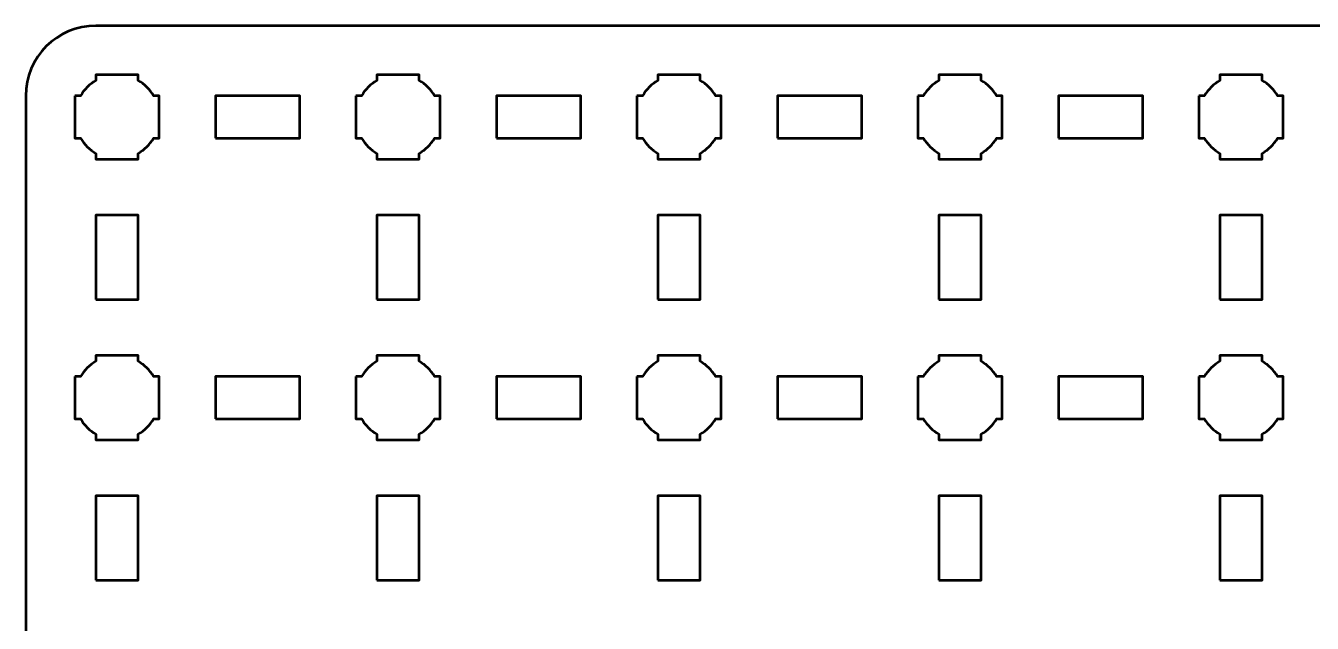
# Model space of a CAD drawing. Header units: centimetres. Extents: x -20.1 to -0.8, y -19.5 to -10.2.
# Drawn here: x -20.15 to -10.99, y -14.46 to -10.2 of the extents above; entities that cross this region are included whole.
import ezdxf

# ---------------------------------------------------------------- set-up
doc = ezdxf.new("R2010")
doc.units = ezdxf.units.CM
doc.header["$MEASUREMENT"] = 0
doc.layers.add('Layer 1', color=7, linetype='Continuous')

msp = doc.modelspace()

# ---------------------------------------------------------------- linework, layer by layer
at = {"layer": 'Layer 1', "lineweight": 53}
for points in [[(-18.8, -11), (-18.2, -11), (-18.2, -10.7), (-18.8, -10.7), (-18.8, -11)], [(-16.8, -11), (-16.2, -11), (-16.2, -10.7), (-16.8, -10.7), (-16.8, -11)], [(-14.8, -11), (-14.2, -11), (-14.2, -10.7), (-14.8, -10.7), (-14.8, -11)], [(-12.8, -11), (-12.2, -11), (-12.2, -10.7), (-12.8, -10.7), (-12.8, -11)], [(-19.65, -12.15), (-19.35, -12.15), (-19.35, -11.55), (-19.65, -11.55), (-19.65, -12.15)], [(-17.65, -12.15), (-17.35, -12.15), (-17.35, -11.55), (-17.65, -11.55), (-17.65, -12.15)], [(-15.65, -12.15), (-15.35, -12.15), (-15.35, -11.55), (-15.65, -11.55), (-15.65, -12.15)], [(-13.65, -12.15), (-13.35, -12.15), (-13.35, -11.55), (-13.65, -11.55), (-13.65, -12.15)], [(-11.65, -12.15), (-11.35, -12.15), (-11.35, -11.55), (-11.65, -11.55), (-11.65, -12.15)], [(-18.8, -13), (-18.2, -13), (-18.2, -12.7), (-18.8, -12.7), (-18.8, -13)], [(-16.8, -13), (-16.2, -13), (-16.2, -12.7), (-16.8, -12.7), (-16.8, -13)], [(-14.8, -13), (-14.2, -13), (-14.2, -12.7), (-14.8, -12.7), (-14.8, -13)], [(-12.8, -13), (-12.2, -13), (-12.2, -12.7), (-12.8, -12.7), (-12.8, -13)], [(-19.65, -14.15), (-19.35, -14.15), (-19.35, -13.55), (-19.65, -13.55), (-19.65, -14.15)], [(-17.65, -14.15), (-17.35, -14.15), (-17.35, -13.55), (-17.65, -13.55), (-17.65, -14.15)], [(-15.65, -14.15), (-15.35, -14.15), (-15.35, -13.55), (-15.65, -13.55), (-15.65, -14.15)], [(-13.65, -14.15), (-13.35, -14.15), (-13.35, -13.55), (-13.65, -13.55), (-13.65, -14.15)], [(-11.65, -14.15), (-11.35, -14.15), (-11.35, -13.55), (-11.65, -13.55), (-11.65, -14.15)]]:
    msp.add_lwpolyline(points, close=True, dxfattribs=at)
for points, knots in [([(-20.15, -19), (-20.15, -19), (-20.15, -10.7), (-20.15, -10.7), (-20.15, -10.7), (-20.15, -10.42391), (-19.92609, -10.2), (-19.65, -10.2), (-19.65, -10.2), (-19.65, -10.2), (-1.35, -10.2), (-1.35, -10.2), (-1.35, -10.2), (-1.07391, -10.2), (-0.85, -10.42391), (-0.85, -10.7), (-0.85, -10.7), (-0.85, -10.7), (-0.85, -19), (-0.85, -19), (-0.85, -19), (-0.85, -19.27609), (-1.07391, -19.5), (-1.35, -19.5), (-1.35, -19.5), (-1.35, -19.5), (-19.65, -19.5), (-19.65, -19.5), (-19.65, -19.5), (-19.92609, -19.5), (-20.15, -19.27609), (-20.15, -19)], [0, 0, 0, 0, 0.125, 0.125, 0.125, 0.125, 0.25, 0.25, 0.25, 0.25, 0.375, 0.375, 0.375, 0.375, 0.5, 0.5, 0.5, 0.5, 0.625, 0.625, 0.625, 0.625, 0.75, 0.75, 0.75, 0.75, 0.875, 0.875, 0.875, 0.875, 1, 1, 1, 1]), ([(-19.8, -10.7), (-19.8, -10.7), (-19.75985, -10.7), (-19.75985, -10.7), (-19.75985, -10.7), (-19.7335, -10.65447), (-19.69553, -10.6165), (-19.65, -10.59015), (-19.65, -10.59015), (-19.65, -10.59015), (-19.65, -10.55), (-19.65, -10.55), (-19.65, -10.55), (-19.65, -10.55), (-19.5, -10.55), (-19.5, -10.55), (-19.5, -10.55), (-19.5, -10.55), (-19.35, -10.55), (-19.35, -10.55), (-19.35, -10.55), (-19.35, -10.55), (-19.35, -10.59015), (-19.35, -10.59015), (-19.35, -10.59015), (-19.30447, -10.6165), (-19.2665, -10.65447), (-19.24015, -10.7), (-19.24015, -10.7), (-19.24015, -10.7), (-19.2, -10.7), (-19.2, -10.7), (-19.2, -10.7), (-19.2, -10.7), (-19.2, -10.85), (-19.2, -10.85), (-19.2, -10.85), (-19.2, -10.85), (-19.2, -11), (-19.2, -11), (-19.2, -11), (-19.2, -11), (-19.24015, -11), (-19.24015, -11), (-19.24015, -11), (-19.2665, -11.04553), (-19.30447, -11.0835), (-19.35, -11.10985), (-19.35, -11.10985), (-19.35, -11.10985), (-19.35, -11.15), (-19.35, -11.15), (-19.35, -11.15), (-19.35, -11.15), (-19.5, -11.15), (-19.5, -11.15), (-19.5, -11.15), (-19.5, -11.15), (-19.65, -11.15), (-19.65, -11.15), (-19.65, -11.15), (-19.65, -11.15), (-19.65, -11.10985), (-19.65, -11.10985), (-19.65, -11.10985), (-19.69553, -11.0835), (-19.7335, -11.04553), (-19.75985, -11), (-19.75985, -11), (-19.75985, -11), (-19.8, -11), (-19.8, -11), (-19.8, -11), (-19.8, -11), (-19.8, -10.85), (-19.8, -10.85), (-19.8, -10.85), (-19.8, -10.85), (-19.8, -10.7), (-19.8, -10.7)], [0, 0, 0, 0, 0.05, 0.05, 0.05, 0.05, 0.1, 0.1, 0.1, 0.1, 0.15, 0.15, 0.15, 0.15, 0.2, 0.2, 0.2, 0.2, 0.25, 0.25, 0.25, 0.25, 0.3, 0.3, 0.3, 0.3, 0.35, 0.35, 0.35, 0.35, 0.4, 0.4, 0.4, 0.4, 0.45, 0.45, 0.45, 0.45, 0.5, 0.5, 0.5, 0.5, 0.55, 0.55, 0.55, 0.55, 0.6, 0.6, 0.6, 0.6, 0.65, 0.65, 0.65, 0.65, 0.7, 0.7, 0.7, 0.7, 0.75, 0.75, 0.75, 0.75, 0.8, 0.8, 0.8, 0.8, 0.85, 0.85, 0.85, 0.85, 0.9, 0.9, 0.9, 0.9, 0.95, 0.95, 0.95, 0.95, 1, 1, 1, 1]), ([(-17.8, -10.7), (-17.8, -10.7), (-17.75985, -10.7), (-17.75985, -10.7), (-17.75985, -10.7), (-17.7335, -10.65447), (-17.69553, -10.6165), (-17.65, -10.59015), (-17.65, -10.59015), (-17.65, -10.59015), (-17.65, -10.55), (-17.65, -10.55), (-17.65, -10.55), (-17.65, -10.55), (-17.5, -10.55), (-17.5, -10.55), (-17.5, -10.55), (-17.5, -10.55), (-17.35, -10.55), (-17.35, -10.55), (-17.35, -10.55), (-17.35, -10.55), (-17.35, -10.59015), (-17.35, -10.59015), (-17.35, -10.59015), (-17.30447, -10.6165), (-17.2665, -10.65447), (-17.24015, -10.7), (-17.24015, -10.7), (-17.24015, -10.7), (-17.2, -10.7), (-17.2, -10.7), (-17.2, -10.7), (-17.2, -10.7), (-17.2, -10.85), (-17.2, -10.85), (-17.2, -10.85), (-17.2, -10.85), (-17.2, -11), (-17.2, -11), (-17.2, -11), (-17.2, -11), (-17.24015, -11), (-17.24015, -11), (-17.24015, -11), (-17.2665, -11.04553), (-17.30447, -11.0835), (-17.35, -11.10985), (-17.35, -11.10985), (-17.35, -11.10985), (-17.35, -11.15), (-17.35, -11.15), (-17.35, -11.15), (-17.35, -11.15), (-17.5, -11.15), (-17.5, -11.15), (-17.5, -11.15), (-17.5, -11.15), (-17.65, -11.15), (-17.65, -11.15), (-17.65, -11.15), (-17.65, -11.15), (-17.65, -11.10985), (-17.65, -11.10985), (-17.65, -11.10985), (-17.69553, -11.0835), (-17.7335, -11.04553), (-17.75985, -11), (-17.75985, -11), (-17.75985, -11), (-17.8, -11), (-17.8, -11), (-17.8, -11), (-17.8, -11), (-17.8, -10.85), (-17.8, -10.85), (-17.8, -10.85), (-17.8, -10.85), (-17.8, -10.7), (-17.8, -10.7)], [0, 0, 0, 0, 0.05, 0.05, 0.05, 0.05, 0.1, 0.1, 0.1, 0.1, 0.15, 0.15, 0.15, 0.15, 0.2, 0.2, 0.2, 0.2, 0.25, 0.25, 0.25, 0.25, 0.3, 0.3, 0.3, 0.3, 0.35, 0.35, 0.35, 0.35, 0.4, 0.4, 0.4, 0.4, 0.45, 0.45, 0.45, 0.45, 0.5, 0.5, 0.5, 0.5, 0.55, 0.55, 0.55, 0.55, 0.6, 0.6, 0.6, 0.6, 0.65, 0.65, 0.65, 0.65, 0.7, 0.7, 0.7, 0.7, 0.75, 0.75, 0.75, 0.75, 0.8, 0.8, 0.8, 0.8, 0.85, 0.85, 0.85, 0.85, 0.9, 0.9, 0.9, 0.9, 0.95, 0.95, 0.95, 0.95, 1, 1, 1, 1]), ([(-15.8, -10.7), (-15.8, -10.7), (-15.75985, -10.7), (-15.75985, -10.7), (-15.75985, -10.7), (-15.7335, -10.65447), (-15.69553, -10.6165), (-15.65, -10.59015), (-15.65, -10.59015), (-15.65, -10.59015), (-15.65, -10.55), (-15.65, -10.55), (-15.65, -10.55), (-15.65, -10.55), (-15.5, -10.55), (-15.5, -10.55), (-15.5, -10.55), (-15.5, -10.55), (-15.35, -10.55), (-15.35, -10.55), (-15.35, -10.55), (-15.35, -10.55), (-15.35, -10.59015), (-15.35, -10.59015), (-15.35, -10.59015), (-15.30447, -10.6165), (-15.2665, -10.65447), (-15.24015, -10.7), (-15.24015, -10.7), (-15.24015, -10.7), (-15.2, -10.7), (-15.2, -10.7), (-15.2, -10.7), (-15.2, -10.7), (-15.2, -10.85), (-15.2, -10.85), (-15.2, -10.85), (-15.2, -10.85), (-15.2, -11), (-15.2, -11), (-15.2, -11), (-15.2, -11), (-15.24015, -11), (-15.24015, -11), (-15.24015, -11), (-15.2665, -11.04553), (-15.30447, -11.0835), (-15.35, -11.10985), (-15.35, -11.10985), (-15.35, -11.10985), (-15.35, -11.15), (-15.35, -11.15), (-15.35, -11.15), (-15.35, -11.15), (-15.5, -11.15), (-15.5, -11.15), (-15.5, -11.15), (-15.5, -11.15), (-15.65, -11.15), (-15.65, -11.15), (-15.65, -11.15), (-15.65, -11.15), (-15.65, -11.10985), (-15.65, -11.10985), (-15.65, -11.10985), (-15.69553, -11.0835), (-15.7335, -11.04553), (-15.75985, -11), (-15.75985, -11), (-15.75985, -11), (-15.8, -11), (-15.8, -11), (-15.8, -11), (-15.8, -11), (-15.8, -10.85), (-15.8, -10.85), (-15.8, -10.85), (-15.8, -10.85), (-15.8, -10.7), (-15.8, -10.7)], [0, 0, 0, 0, 0.05, 0.05, 0.05, 0.05, 0.1, 0.1, 0.1, 0.1, 0.15, 0.15, 0.15, 0.15, 0.2, 0.2, 0.2, 0.2, 0.25, 0.25, 0.25, 0.25, 0.3, 0.3, 0.3, 0.3, 0.35, 0.35, 0.35, 0.35, 0.4, 0.4, 0.4, 0.4, 0.45, 0.45, 0.45, 0.45, 0.5, 0.5, 0.5, 0.5, 0.55, 0.55, 0.55, 0.55, 0.6, 0.6, 0.6, 0.6, 0.65, 0.65, 0.65, 0.65, 0.7, 0.7, 0.7, 0.7, 0.75, 0.75, 0.75, 0.75, 0.8, 0.8, 0.8, 0.8, 0.85, 0.85, 0.85, 0.85, 0.9, 0.9, 0.9, 0.9, 0.95, 0.95, 0.95, 0.95, 1, 1, 1, 1]), ([(-13.8, -10.7), (-13.8, -10.7), (-13.75985, -10.7), (-13.75985, -10.7), (-13.75985, -10.7), (-13.7335, -10.65447), (-13.69553, -10.6165), (-13.65, -10.59015), (-13.65, -10.59015), (-13.65, -10.59015), (-13.65, -10.55), (-13.65, -10.55), (-13.65, -10.55), (-13.65, -10.55), (-13.5, -10.55), (-13.5, -10.55), (-13.5, -10.55), (-13.5, -10.55), (-13.35, -10.55), (-13.35, -10.55), (-13.35, -10.55), (-13.35, -10.55), (-13.35, -10.59015), (-13.35, -10.59015), (-13.35, -10.59015), (-13.30447, -10.6165), (-13.2665, -10.65447), (-13.24015, -10.7), (-13.24015, -10.7), (-13.24015, -10.7), (-13.2, -10.7), (-13.2, -10.7), (-13.2, -10.7), (-13.2, -10.7), (-13.2, -10.85), (-13.2, -10.85), (-13.2, -10.85), (-13.2, -10.85), (-13.2, -11), (-13.2, -11), (-13.2, -11), (-13.2, -11), (-13.24015, -11), (-13.24015, -11), (-13.24015, -11), (-13.2665, -11.04553), (-13.30447, -11.0835), (-13.35, -11.10985), (-13.35, -11.10985), (-13.35, -11.10985), (-13.35, -11.15), (-13.35, -11.15), (-13.35, -11.15), (-13.35, -11.15), (-13.5, -11.15), (-13.5, -11.15), (-13.5, -11.15), (-13.5, -11.15), (-13.65, -11.15), (-13.65, -11.15), (-13.65, -11.15), (-13.65, -11.15), (-13.65, -11.10985), (-13.65, -11.10985), (-13.65, -11.10985), (-13.69553, -11.0835), (-13.7335, -11.04553), (-13.75985, -11), (-13.75985, -11), (-13.75985, -11), (-13.8, -11), (-13.8, -11), (-13.8, -11), (-13.8, -11), (-13.8, -10.85), (-13.8, -10.85), (-13.8, -10.85), (-13.8, -10.85), (-13.8, -10.7), (-13.8, -10.7)], [0, 0, 0, 0, 0.05, 0.05, 0.05, 0.05, 0.1, 0.1, 0.1, 0.1, 0.15, 0.15, 0.15, 0.15, 0.2, 0.2, 0.2, 0.2, 0.25, 0.25, 0.25, 0.25, 0.3, 0.3, 0.3, 0.3, 0.35, 0.35, 0.35, 0.35, 0.4, 0.4, 0.4, 0.4, 0.45, 0.45, 0.45, 0.45, 0.5, 0.5, 0.5, 0.5, 0.55, 0.55, 0.55, 0.55, 0.6, 0.6, 0.6, 0.6, 0.65, 0.65, 0.65, 0.65, 0.7, 0.7, 0.7, 0.7, 0.75, 0.75, 0.75, 0.75, 0.8, 0.8, 0.8, 0.8, 0.85, 0.85, 0.85, 0.85, 0.9, 0.9, 0.9, 0.9, 0.95, 0.95, 0.95, 0.95, 1, 1, 1, 1]), ([(-11.8, -10.7), (-11.8, -10.7), (-11.75985, -10.7), (-11.75985, -10.7), (-11.75985, -10.7), (-11.7335, -10.65447), (-11.69553, -10.6165), (-11.65, -10.59015), (-11.65, -10.59015), (-11.65, -10.59015), (-11.65, -10.55), (-11.65, -10.55), (-11.65, -10.55), (-11.65, -10.55), (-11.5, -10.55), (-11.5, -10.55), (-11.5, -10.55), (-11.5, -10.55), (-11.35, -10.55), (-11.35, -10.55), (-11.35, -10.55), (-11.35, -10.55), (-11.35, -10.59015), (-11.35, -10.59015), (-11.35, -10.59015), (-11.30447, -10.6165), (-11.2665, -10.65447), (-11.24015, -10.7), (-11.24015, -10.7), (-11.24015, -10.7), (-11.2, -10.7), (-11.2, -10.7), (-11.2, -10.7), (-11.2, -10.7), (-11.2, -10.85), (-11.2, -10.85), (-11.2, -10.85), (-11.2, -10.85), (-11.2, -11), (-11.2, -11), (-11.2, -11), (-11.2, -11), (-11.24015, -11), (-11.24015, -11), (-11.24015, -11), (-11.2665, -11.04553), (-11.30447, -11.0835), (-11.35, -11.10985), (-11.35, -11.10985), (-11.35, -11.10985), (-11.35, -11.15), (-11.35, -11.15), (-11.35, -11.15), (-11.35, -11.15), (-11.5, -11.15), (-11.5, -11.15), (-11.5, -11.15), (-11.5, -11.15), (-11.65, -11.15), (-11.65, -11.15), (-11.65, -11.15), (-11.65, -11.15), (-11.65, -11.10985), (-11.65, -11.10985), (-11.65, -11.10985), (-11.69553, -11.0835), (-11.7335, -11.04553), (-11.75985, -11), (-11.75985, -11), (-11.75985, -11), (-11.8, -11), (-11.8, -11), (-11.8, -11), (-11.8, -11), (-11.8, -10.85), (-11.8, -10.85), (-11.8, -10.85), (-11.8, -10.85), (-11.8, -10.7), (-11.8, -10.7)], [0, 0, 0, 0, 0.05, 0.05, 0.05, 0.05, 0.1, 0.1, 0.1, 0.1, 0.15, 0.15, 0.15, 0.15, 0.2, 0.2, 0.2, 0.2, 0.25, 0.25, 0.25, 0.25, 0.3, 0.3, 0.3, 0.3, 0.35, 0.35, 0.35, 0.35, 0.4, 0.4, 0.4, 0.4, 0.45, 0.45, 0.45, 0.45, 0.5, 0.5, 0.5, 0.5, 0.55, 0.55, 0.55, 0.55, 0.6, 0.6, 0.6, 0.6, 0.65, 0.65, 0.65, 0.65, 0.7, 0.7, 0.7, 0.7, 0.75, 0.75, 0.75, 0.75, 0.8, 0.8, 0.8, 0.8, 0.85, 0.85, 0.85, 0.85, 0.9, 0.9, 0.9, 0.9, 0.95, 0.95, 0.95, 0.95, 1, 1, 1, 1]), ([(-19.8, -12.7), (-19.8, -12.7), (-19.75985, -12.7), (-19.75985, -12.7), (-19.75985, -12.7), (-19.7335, -12.65447), (-19.69553, -12.6165), (-19.65, -12.59015), (-19.65, -12.59015), (-19.65, -12.59015), (-19.65, -12.55), (-19.65, -12.55), (-19.65, -12.55), (-19.65, -12.55), (-19.5, -12.55), (-19.5, -12.55), (-19.5, -12.55), (-19.5, -12.55), (-19.35, -12.55), (-19.35, -12.55), (-19.35, -12.55), (-19.35, -12.55), (-19.35, -12.59015), (-19.35, -12.59015), (-19.35, -12.59015), (-19.30447, -12.6165), (-19.2665, -12.65447), (-19.24015, -12.7), (-19.24015, -12.7), (-19.24015, -12.7), (-19.2, -12.7), (-19.2, -12.7), (-19.2, -12.7), (-19.2, -12.7), (-19.2, -12.85), (-19.2, -12.85), (-19.2, -12.85), (-19.2, -12.85), (-19.2, -13), (-19.2, -13), (-19.2, -13), (-19.2, -13), (-19.24015, -13), (-19.24015, -13), (-19.24015, -13), (-19.2665, -13.04553), (-19.30447, -13.0835), (-19.35, -13.10985), (-19.35, -13.10985), (-19.35, -13.10985), (-19.35, -13.15), (-19.35, -13.15), (-19.35, -13.15), (-19.35, -13.15), (-19.5, -13.15), (-19.5, -13.15), (-19.5, -13.15), (-19.5, -13.15), (-19.65, -13.15), (-19.65, -13.15), (-19.65, -13.15), (-19.65, -13.15), (-19.65, -13.10985), (-19.65, -13.10985), (-19.65, -13.10985), (-19.69553, -13.0835), (-19.7335, -13.04553), (-19.75985, -13), (-19.75985, -13), (-19.75985, -13), (-19.8, -13), (-19.8, -13), (-19.8, -13), (-19.8, -13), (-19.8, -12.85), (-19.8, -12.85), (-19.8, -12.85), (-19.8, -12.85), (-19.8, -12.7), (-19.8, -12.7)], [0, 0, 0, 0, 0.05, 0.05, 0.05, 0.05, 0.1, 0.1, 0.1, 0.1, 0.15, 0.15, 0.15, 0.15, 0.2, 0.2, 0.2, 0.2, 0.25, 0.25, 0.25, 0.25, 0.3, 0.3, 0.3, 0.3, 0.35, 0.35, 0.35, 0.35, 0.4, 0.4, 0.4, 0.4, 0.45, 0.45, 0.45, 0.45, 0.5, 0.5, 0.5, 0.5, 0.55, 0.55, 0.55, 0.55, 0.6, 0.6, 0.6, 0.6, 0.65, 0.65, 0.65, 0.65, 0.7, 0.7, 0.7, 0.7, 0.75, 0.75, 0.75, 0.75, 0.8, 0.8, 0.8, 0.8, 0.85, 0.85, 0.85, 0.85, 0.9, 0.9, 0.9, 0.9, 0.95, 0.95, 0.95, 0.95, 1, 1, 1, 1]), ([(-17.8, -12.7), (-17.8, -12.7), (-17.75985, -12.7), (-17.75985, -12.7), (-17.75985, -12.7), (-17.7335, -12.65447), (-17.69553, -12.6165), (-17.65, -12.59015), (-17.65, -12.59015), (-17.65, -12.59015), (-17.65, -12.55), (-17.65, -12.55), (-17.65, -12.55), (-17.65, -12.55), (-17.5, -12.55), (-17.5, -12.55), (-17.5, -12.55), (-17.5, -12.55), (-17.35, -12.55), (-17.35, -12.55), (-17.35, -12.55), (-17.35, -12.55), (-17.35, -12.59015), (-17.35, -12.59015), (-17.35, -12.59015), (-17.30447, -12.6165), (-17.2665, -12.65447), (-17.24015, -12.7), (-17.24015, -12.7), (-17.24015, -12.7), (-17.2, -12.7), (-17.2, -12.7), (-17.2, -12.7), (-17.2, -12.7), (-17.2, -12.85), (-17.2, -12.85), (-17.2, -12.85), (-17.2, -12.85), (-17.2, -13), (-17.2, -13), (-17.2, -13), (-17.2, -13), (-17.24015, -13), (-17.24015, -13), (-17.24015, -13), (-17.2665, -13.04553), (-17.30447, -13.0835), (-17.35, -13.10985), (-17.35, -13.10985), (-17.35, -13.10985), (-17.35, -13.15), (-17.35, -13.15), (-17.35, -13.15), (-17.35, -13.15), (-17.5, -13.15), (-17.5, -13.15), (-17.5, -13.15), (-17.5, -13.15), (-17.65, -13.15), (-17.65, -13.15), (-17.65, -13.15), (-17.65, -13.15), (-17.65, -13.10985), (-17.65, -13.10985), (-17.65, -13.10985), (-17.69553, -13.0835), (-17.7335, -13.04553), (-17.75985, -13), (-17.75985, -13), (-17.75985, -13), (-17.8, -13), (-17.8, -13), (-17.8, -13), (-17.8, -13), (-17.8, -12.85), (-17.8, -12.85), (-17.8, -12.85), (-17.8, -12.85), (-17.8, -12.7), (-17.8, -12.7)], [0, 0, 0, 0, 0.05, 0.05, 0.05, 0.05, 0.1, 0.1, 0.1, 0.1, 0.15, 0.15, 0.15, 0.15, 0.2, 0.2, 0.2, 0.2, 0.25, 0.25, 0.25, 0.25, 0.3, 0.3, 0.3, 0.3, 0.35, 0.35, 0.35, 0.35, 0.4, 0.4, 0.4, 0.4, 0.45, 0.45, 0.45, 0.45, 0.5, 0.5, 0.5, 0.5, 0.55, 0.55, 0.55, 0.55, 0.6, 0.6, 0.6, 0.6, 0.65, 0.65, 0.65, 0.65, 0.7, 0.7, 0.7, 0.7, 0.75, 0.75, 0.75, 0.75, 0.8, 0.8, 0.8, 0.8, 0.85, 0.85, 0.85, 0.85, 0.9, 0.9, 0.9, 0.9, 0.95, 0.95, 0.95, 0.95, 1, 1, 1, 1]), ([(-15.8, -12.7), (-15.8, -12.7), (-15.75985, -12.7), (-15.75985, -12.7), (-15.75985, -12.7), (-15.7335, -12.65447), (-15.69553, -12.6165), (-15.65, -12.59015), (-15.65, -12.59015), (-15.65, -12.59015), (-15.65, -12.55), (-15.65, -12.55), (-15.65, -12.55), (-15.65, -12.55), (-15.5, -12.55), (-15.5, -12.55), (-15.5, -12.55), (-15.5, -12.55), (-15.35, -12.55), (-15.35, -12.55), (-15.35, -12.55), (-15.35, -12.55), (-15.35, -12.59015), (-15.35, -12.59015), (-15.35, -12.59015), (-15.30447, -12.6165), (-15.2665, -12.65447), (-15.24015, -12.7), (-15.24015, -12.7), (-15.24015, -12.7), (-15.2, -12.7), (-15.2, -12.7), (-15.2, -12.7), (-15.2, -12.7), (-15.2, -12.85), (-15.2, -12.85), (-15.2, -12.85), (-15.2, -12.85), (-15.2, -13), (-15.2, -13), (-15.2, -13), (-15.2, -13), (-15.24015, -13), (-15.24015, -13), (-15.24015, -13), (-15.2665, -13.04553), (-15.30447, -13.0835), (-15.35, -13.10985), (-15.35, -13.10985), (-15.35, -13.10985), (-15.35, -13.15), (-15.35, -13.15), (-15.35, -13.15), (-15.35, -13.15), (-15.5, -13.15), (-15.5, -13.15), (-15.5, -13.15), (-15.5, -13.15), (-15.65, -13.15), (-15.65, -13.15), (-15.65, -13.15), (-15.65, -13.15), (-15.65, -13.10985), (-15.65, -13.10985), (-15.65, -13.10985), (-15.69553, -13.0835), (-15.7335, -13.04553), (-15.75985, -13), (-15.75985, -13), (-15.75985, -13), (-15.8, -13), (-15.8, -13), (-15.8, -13), (-15.8, -13), (-15.8, -12.85), (-15.8, -12.85), (-15.8, -12.85), (-15.8, -12.85), (-15.8, -12.7), (-15.8, -12.7)], [0, 0, 0, 0, 0.05, 0.05, 0.05, 0.05, 0.1, 0.1, 0.1, 0.1, 0.15, 0.15, 0.15, 0.15, 0.2, 0.2, 0.2, 0.2, 0.25, 0.25, 0.25, 0.25, 0.3, 0.3, 0.3, 0.3, 0.35, 0.35, 0.35, 0.35, 0.4, 0.4, 0.4, 0.4, 0.45, 0.45, 0.45, 0.45, 0.5, 0.5, 0.5, 0.5, 0.55, 0.55, 0.55, 0.55, 0.6, 0.6, 0.6, 0.6, 0.65, 0.65, 0.65, 0.65, 0.7, 0.7, 0.7, 0.7, 0.75, 0.75, 0.75, 0.75, 0.8, 0.8, 0.8, 0.8, 0.85, 0.85, 0.85, 0.85, 0.9, 0.9, 0.9, 0.9, 0.95, 0.95, 0.95, 0.95, 1, 1, 1, 1]), ([(-13.8, -12.7), (-13.8, -12.7), (-13.75985, -12.7), (-13.75985, -12.7), (-13.75985, -12.7), (-13.7335, -12.65447), (-13.69553, -12.6165), (-13.65, -12.59015), (-13.65, -12.59015), (-13.65, -12.59015), (-13.65, -12.55), (-13.65, -12.55), (-13.65, -12.55), (-13.65, -12.55), (-13.5, -12.55), (-13.5, -12.55), (-13.5, -12.55), (-13.5, -12.55), (-13.35, -12.55), (-13.35, -12.55), (-13.35, -12.55), (-13.35, -12.55), (-13.35, -12.59015), (-13.35, -12.59015), (-13.35, -12.59015), (-13.30447, -12.6165), (-13.2665, -12.65447), (-13.24015, -12.7), (-13.24015, -12.7), (-13.24015, -12.7), (-13.2, -12.7), (-13.2, -12.7), (-13.2, -12.7), (-13.2, -12.7), (-13.2, -12.85), (-13.2, -12.85), (-13.2, -12.85), (-13.2, -12.85), (-13.2, -13), (-13.2, -13), (-13.2, -13), (-13.2, -13), (-13.24015, -13), (-13.24015, -13), (-13.24015, -13), (-13.2665, -13.04553), (-13.30447, -13.0835), (-13.35, -13.10985), (-13.35, -13.10985), (-13.35, -13.10985), (-13.35, -13.15), (-13.35, -13.15), (-13.35, -13.15), (-13.35, -13.15), (-13.5, -13.15), (-13.5, -13.15), (-13.5, -13.15), (-13.5, -13.15), (-13.65, -13.15), (-13.65, -13.15), (-13.65, -13.15), (-13.65, -13.15), (-13.65, -13.10985), (-13.65, -13.10985), (-13.65, -13.10985), (-13.69553, -13.0835), (-13.7335, -13.04553), (-13.75985, -13), (-13.75985, -13), (-13.75985, -13), (-13.8, -13), (-13.8, -13), (-13.8, -13), (-13.8, -13), (-13.8, -12.85), (-13.8, -12.85), (-13.8, -12.85), (-13.8, -12.85), (-13.8, -12.7), (-13.8, -12.7)], [0, 0, 0, 0, 0.05, 0.05, 0.05, 0.05, 0.1, 0.1, 0.1, 0.1, 0.15, 0.15, 0.15, 0.15, 0.2, 0.2, 0.2, 0.2, 0.25, 0.25, 0.25, 0.25, 0.3, 0.3, 0.3, 0.3, 0.35, 0.35, 0.35, 0.35, 0.4, 0.4, 0.4, 0.4, 0.45, 0.45, 0.45, 0.45, 0.5, 0.5, 0.5, 0.5, 0.55, 0.55, 0.55, 0.55, 0.6, 0.6, 0.6, 0.6, 0.65, 0.65, 0.65, 0.65, 0.7, 0.7, 0.7, 0.7, 0.75, 0.75, 0.75, 0.75, 0.8, 0.8, 0.8, 0.8, 0.85, 0.85, 0.85, 0.85, 0.9, 0.9, 0.9, 0.9, 0.95, 0.95, 0.95, 0.95, 1, 1, 1, 1]), ([(-11.8, -12.7), (-11.8, -12.7), (-11.75985, -12.7), (-11.75985, -12.7), (-11.75985, -12.7), (-11.7335, -12.65447), (-11.69553, -12.6165), (-11.65, -12.59015), (-11.65, -12.59015), (-11.65, -12.59015), (-11.65, -12.55), (-11.65, -12.55), (-11.65, -12.55), (-11.65, -12.55), (-11.5, -12.55), (-11.5, -12.55), (-11.5, -12.55), (-11.5, -12.55), (-11.35, -12.55), (-11.35, -12.55), (-11.35, -12.55), (-11.35, -12.55), (-11.35, -12.59015), (-11.35, -12.59015), (-11.35, -12.59015), (-11.30447, -12.6165), (-11.2665, -12.65447), (-11.24015, -12.7), (-11.24015, -12.7), (-11.24015, -12.7), (-11.2, -12.7), (-11.2, -12.7), (-11.2, -12.7), (-11.2, -12.7), (-11.2, -12.85), (-11.2, -12.85), (-11.2, -12.85), (-11.2, -12.85), (-11.2, -13), (-11.2, -13), (-11.2, -13), (-11.2, -13), (-11.24015, -13), (-11.24015, -13), (-11.24015, -13), (-11.2665, -13.04553), (-11.30447, -13.0835), (-11.35, -13.10985), (-11.35, -13.10985), (-11.35, -13.10985), (-11.35, -13.15), (-11.35, -13.15), (-11.35, -13.15), (-11.35, -13.15), (-11.5, -13.15), (-11.5, -13.15), (-11.5, -13.15), (-11.5, -13.15), (-11.65, -13.15), (-11.65, -13.15), (-11.65, -13.15), (-11.65, -13.15), (-11.65, -13.10985), (-11.65, -13.10985), (-11.65, -13.10985), (-11.69553, -13.0835), (-11.7335, -13.04553), (-11.75985, -13), (-11.75985, -13), (-11.75985, -13), (-11.8, -13), (-11.8, -13), (-11.8, -13), (-11.8, -13), (-11.8, -12.85), (-11.8, -12.85), (-11.8, -12.85), (-11.8, -12.85), (-11.8, -12.7), (-11.8, -12.7)], [0, 0, 0, 0, 0.05, 0.05, 0.05, 0.05, 0.1, 0.1, 0.1, 0.1, 0.15, 0.15, 0.15, 0.15, 0.2, 0.2, 0.2, 0.2, 0.25, 0.25, 0.25, 0.25, 0.3, 0.3, 0.3, 0.3, 0.35, 0.35, 0.35, 0.35, 0.4, 0.4, 0.4, 0.4, 0.45, 0.45, 0.45, 0.45, 0.5, 0.5, 0.5, 0.5, 0.55, 0.55, 0.55, 0.55, 0.6, 0.6, 0.6, 0.6, 0.65, 0.65, 0.65, 0.65, 0.7, 0.7, 0.7, 0.7, 0.75, 0.75, 0.75, 0.75, 0.8, 0.8, 0.8, 0.8, 0.85, 0.85, 0.85, 0.85, 0.9, 0.9, 0.9, 0.9, 0.95, 0.95, 0.95, 0.95, 1, 1, 1, 1])]:
    msp.add_open_spline(points, degree=3, knots=knots, dxfattribs=at)

doc.saveas('drawing.dxf')
